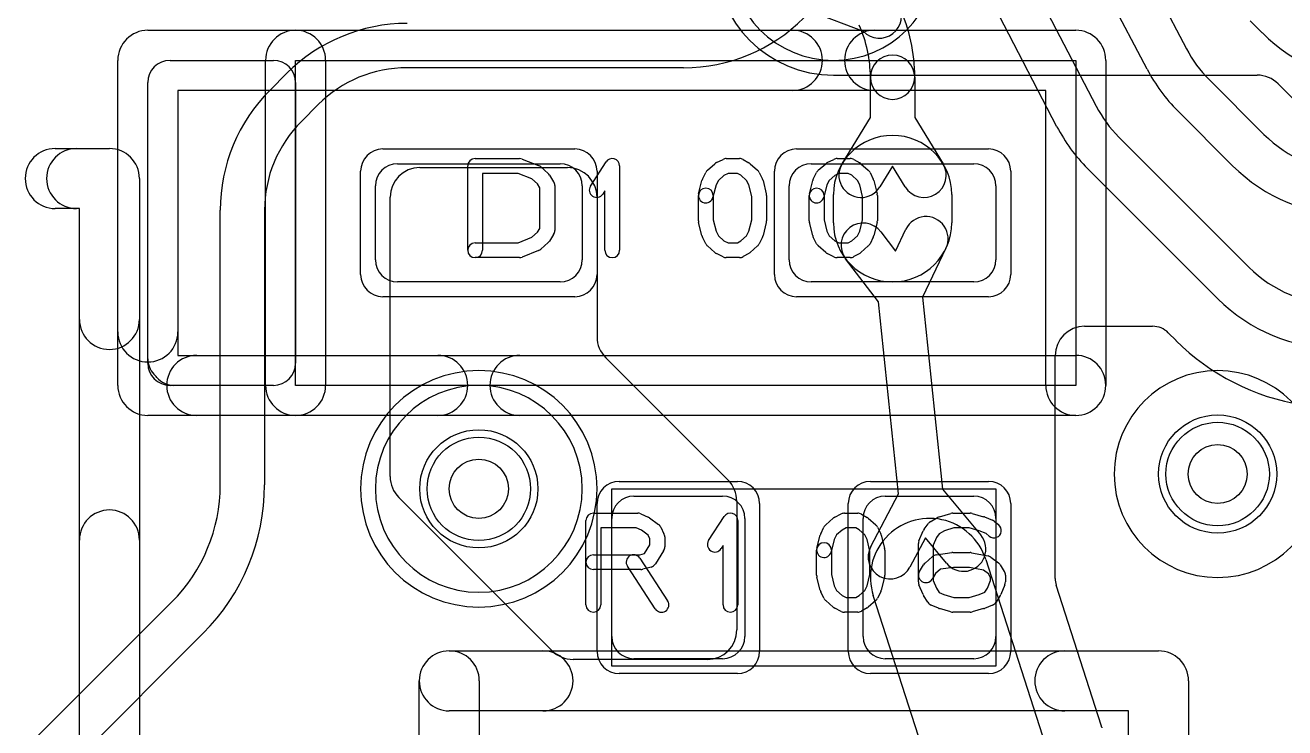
# Model space of a CAD drawing. Extents: x -0.8 to 20.5, y -0.5 to 20.
# Drawn here: x 3.365 to 7.627, y 4.491 to 6.869 of the extents above; entities that cross this region are included whole.
import ezdxf

# ---------------------------------------------------------------- set-up
doc = ezdxf.new("R2010")
doc.units = 0
for name, color, linetype in [('Hole', 1, 'CONTINUOUS'), ('L1', 3, 'CONTINUOUS'), ('L2', 3, 'CONTINUOUS'), ('L3', 3, 'CONTINUOUS'), ('L4', 3, 'CONTINUOUS'), ('MetalMask-A', 176, 'CONTINUOUS'), ('PartsArea-A', 111, 'CONTINUOUS'), ('PartsSilk-A', 221, 'CONTINUOUS'), ('Resist-A', 2, 'CONTINUOUS'), ('Resist-B', 2, 'CONTINUOUS'), ('Silk-A', 140, 'CONTINUOUS')]:
    doc.layers.add(name, color=color, linetype=linetype)

msp = doc.modelspace()

# ---------------------------------------------------------------- linework, layer by layer
at = {"layer": 'Hole'}
for centre in [(7.4, 5.35), (4.9, 5.3)]:
    msp.add_circle(centre, 0.1, dxfattribs=at)
at = {"layer": 'L1'}
for p, q in [((6.87473, 7.59393), (7.29463, 6.78908)), ((7.16164, 6.7197), (6.74174, 7.52455)), ((6.57293, 7.3954), (6.98931, 6.59466)), ((6.85623, 6.52546), (6.43985, 7.3262)), ((6.20165, 6.84737), (6.02892, 6.91306)), ((7.55122, 6.8427), (7.51029, 6.88363)), ((4.19342, 6.64948), (4.25051, 6.70659)), ((5.59289, 6.725), (4.65711, 6.725)), ((6.225, 6.55689), (6.225, 6.69289)), ((6.375, 6.69289), (6.375, 6.55689)), ((7.37091, 6.68515), (7.55658, 6.49948)), ((4.35658, 6.60052), (4.29948, 6.54341)), ((7.45051, 6.39341), (7.26484, 6.57908)), ((6.12928, 6.4), (6.225, 6.55689)), ((6.375, 6.55689), (6.47072, 6.4)), ((7.06586, 6.49022), (7.50659, 6.04948)), ((4.625, 6.4), (5.175, 6.4)), ((6.025, 6.4), (6.575, 6.4)), ((4.7, 6.38685), (5.2, 6.38685)), ((6.3, 6.39184), (6.25732, 6.32188)), ((6.34268, 6.32188), (6.3, 6.39184)), ((7.40052, 5.94342), (6.9598, 6.38415)), ((4.55, 6.075), (4.55, 6.325)), ((5.25, 6.325), (5.25, 6.075)), ((5.95, 6.075), (5.95, 6.325)), ((6.65, 6.325), (6.65, 6.075)), ((4.6, 5.34142), (4.6, 6.28685)), ((5.3, 6.28685), (5.3, 5.81407)), ((6.1, 6.2), (6.1, 6.29583)), ((6.5, 6.29583), (6.5, 6.2)), ((4.025, 5.31303), (4.025, 6.24289)), ((4.175, 6.24289), (4.175, 5.31303)), ((6.26024, 6.16968), (6.30995, 6.10452)), ((6.30995, 6.10452), (6.34515, 6.17852)), ((6.48061, 6.11408), (6.40165, 5.9481)), ((6.25245, 5.93257), (6.14098, 6.0787)), ((5.175, 6), (4.625, 6)), ((6.575, 6), (6.025, 6)), ((6.32007, 5.28339), (6.25245, 5.93257)), ((6.40165, 5.9481), (6.46927, 5.29895)), ((6.95, 5.85), (7.18004, 5.85)), ((7.23305, 5.82804), (7.25909, 5.802)), ((5.32929, 5.74336), (5.74336, 5.32929)), ((6.85, 4.99666), (6.85, 5.75)), ((6.46927, 5.29895), (6.59813, 5.14371)), ((5.14801, 4.75199), (4.62929, 5.27071)), ((5.425, 5.275), (5.725, 5.275)), ((5.77265, 5.25858), (5.77265, 4.8227)), ((6.22598, 5.10495), (6.32007, 5.28339)), ((6.275, 5.275), (6.575, 5.275)), ((5.35, 4.8), (5.35, 5.2)), ((5.8, 5.2), (5.8, 4.8)), ((6.2, 4.8), (6.2, 5.2)), ((6.65, 5.2), (6.65, 4.8)), ((6.41102, 5.13428), (6.35866, 5.03499)), ((6.48271, 5.04791), (6.41102, 5.13428)), ((6.61541, 5.0612), (6.81642, 4.43582)), ((7.00683, 4.49702), (6.8536, 4.97372)), ((3.38081, 4.43687), (3.86098, 4.91704)), ((6.43561, 4.31342), (6.23459, 4.9388)), ((3.96705, 4.81097), (3.48687, 4.3308)), ((5.67265, 4.7227), (5.21872, 4.7227)), ((5.725, 4.725), (5.425, 4.725)), ((6.575, 4.725), (6.275, 4.725))]:
    msp.add_line(p, q, dxfattribs=at)
for centre in [(7.4, 5.35), (4.9, 5.3)]:
    msp.add_circle(centre, 0.2, dxfattribs=at)
for centre, radius, start, end in [((6.25509, 6.9), 0.075, -135.43753, 31.02141), ((5.8, 6.6929), 0.575, -0.001, 24.46909), ((4.6571, 6.3), 0.575, 89.999, 135), ((5.59289, 7.3), 0.575, -90, -44.99929), ((5.8, 6.6929), 0.425, -0.00135, 24.46951), ((7.9561, 7.24758), 0.57258, -135, -90), ((7.67143, 6.98567), 0.425, -152.44736, -135), ((6.3, 6.69289), 0.075, 0, 180), ((4.6571, 6.3), 0.425, 89.99865, 135), ((6.3, 6.69289), 0.075, 180, -0.00115), ((7.67143, 6.98567), 0.575, -152.44784, -135), ((4.6, 6.24289), 0.575, 134.99929, 180), ((7.36638, 6.79074), 0.425, -152.52528, -135), ((4.6, 6.24289), 0.425, 135, 180), ((7.36638, 6.79074), 0.575, -152.52539, -134.99929), ((6.3, 6.29583), 0.2, 0, 180), ((7.8571, 6.8), 0.425, -135, -89.99865), ((4.625, 6.325), 0.075, 90, 180), ((5.175, 6.325), 0.075, 0, 90), ((6.025, 6.325), 0.075, 90, 180), ((6.1933, 6.36094), 0.075, 148.61172, -31.38727), ((6.4067, 6.36094), 0.075, -148.61172, 31.38727), ((6.575, 6.325), 0.075, 0, 90), ((7.8571, 6.8), 0.575, -135, -89.999), ((4.7, 6.28685), 0.1, 90, 180), ((5.2, 6.28685), 0.1, 0, 90), ((6.3, 6.2), 0.2, 180, 0), ((6.20061, 6.12419), 0.075, 37.33896, -142.66364), ((6.41288, 6.1463), 0.075, -25.44101, 154.55938), ((4.625, 6.075), 0.075, 180, -90), ((5.175, 6.075), 0.075, -90, 0), ((6.025, 6.075), 0.075, 180, -90), ((6.575, 6.075), 0.075, -90, 0), ((7.80711, 6.35), 0.425, -135.00081, -90), ((7.80711, 6.35), 0.575, -135.00071, -90), ((6.95, 5.75), 0.1, 90, 180), ((7.18004, 5.77503), 0.07497, 45, 90), ((5.4, 5.81407), 0.1, 180, -135), ((7.8071, 6.35), 0.775, -135.00052, -98.93884), ((4.7, 5.34142), 0.1, 180, -135), ((5.67265, 5.25858), 0.1, 0, 45), ((3.465, 5.31302), 0.56, -45, 0.00102), ((3.465, 5.31302), 0.71, -45, 0.00081), ((5.425, 5.2), 0.075, 90, 180), ((5.725, 5.2), 0.075, 0, 90), ((6.275, 5.2), 0.075, 90, 180), ((6.575, 5.2), 0.075, 0, 90), ((6.425, 5), 0.2, 17.81801, -162.18153), ((6.54042, 5.09581), 0.075, -140.30692, 39.69578), ((6.29232, 5.06997), 0.075, 152.19805, -27.8024), ((6.92497, 4.99666), 0.07497, 180, -162.18137), ((5.67265, 4.8227), 0.1, -90, 0), ((5.425, 4.8), 0.075, 180, -90), ((5.725, 4.8), 0.075, -90, 0), ((6.275, 4.8), 0.075, 180, -90), ((6.575, 4.8), 0.075, -90, 0), ((5.21872, 4.8227), 0.1, -135, -90), ((6.14938, 4.22345), 0.90003, 17.41688, 17.69532), ((7.07969, 4.51529), 0.07498, -162.58489, -161.28476)]:
    msp.add_arc(centre, radius, start, end, dxfattribs=at)
at = {"layer": 'L2'}
msp.add_circle((7.4, 5.35), 0.2, dxfattribs=at)
for centre, start, end in [((6.1, 7.1), 90, -90), ((6.1, 7.1), -90, 90), ((4.9, 5.3), 90, -90), ((4.9, 5.3), -90, 90)]:
    msp.add_arc(centre, 0.35004, start, end, dxfattribs=at)
at = {"layer": 'L3'}
msp.add_circle((4.9, 5.3), 0.2, dxfattribs=at)
for centre, start, end in [((6.1, 7.1), 90, -90), ((6.1, 7.1), -90, 90), ((7.4, 5.35), 90, -90), ((7.4, 5.35), -90, 90)]:
    msp.add_arc(centre, 0.35004, start, end, dxfattribs=at)
at = {"layer": 'L4'}
for p, q in [((6.09997, 6.69997), (7.53361, 6.69997)), ((7.60432, 6.67068), (7.99571, 6.27929))]:
    msp.add_line(p, q, dxfattribs=at)
for centre in [(7.4, 5.35), (4.9, 5.3)]:
    msp.add_circle(centre, 0.2, dxfattribs=at)
for centre, radius, start, end in [((6.09997, 7.09998), 0.40001, 180, -90), ((7.53361, 6.59997), 0.1, 45, 90), ((4.9, 5.3), 0.4, 90, -90), ((4.9, 5.3), 0.4, -90, 90)]:
    msp.add_arc(centre, radius, start, end, dxfattribs=at)
at = {"layer": 'MetalMask-A'}
for p, q in [((4.625, 6.4), (5.175, 6.4)), ((6.025, 6.4), (6.575, 6.4)), ((4.55, 6.075), (4.55, 6.325)), ((5.25, 6.325), (5.25, 6.075)), ((5.95, 6.075), (5.95, 6.325)), ((6.65, 6.325), (6.65, 6.075)), ((5.175, 6), (4.625, 6)), ((6.575, 6), (6.025, 6)), ((5.425, 5.275), (5.725, 5.275)), ((6.275, 5.275), (6.575, 5.275)), ((5.35, 4.8), (5.35, 5.2)), ((5.8, 5.2), (5.8, 4.8)), ((6.2, 4.8), (6.2, 5.2)), ((6.65, 5.2), (6.65, 4.8)), ((5.725, 4.725), (5.425, 4.725)), ((6.575, 4.725), (6.275, 4.725))]:
    msp.add_line(p, q, dxfattribs=at)
for centre, start, end in [((4.625, 6.325), 90, 180), ((5.175, 6.325), 0, 90), ((6.025, 6.325), 90, 180), ((6.575, 6.325), 0, 90), ((4.625, 6.075), 180, -90), ((5.175, 6.075), -90, 0), ((6.025, 6.075), 180, -90), ((6.575, 6.075), -90, 0), ((5.425, 5.2), 90, 180), ((5.725, 5.2), 0, 90), ((6.275, 5.2), 90, 180), ((6.575, 5.2), 0, 90), ((5.425, 4.8), 180, -90), ((5.725, 4.8), -90, 0), ((6.275, 4.8), 180, -90), ((6.575, 4.8), -90, 0)]:
    msp.add_arc(centre, 0.075, start, end, dxfattribs=at)
at = {"layer": 'PartsArea-A'}
for p, q in [((4.28, 5.65), (4.28, 6.75)), ((4.28, 6.75), (6.92, 6.75)), ((6.92, 6.75), (6.92, 5.65)), ((6.92, 5.65), (4.28, 5.65)), ((5.35, 4.7), (5.35, 5.3)), ((5.35, 5.3), (6.65, 5.3)), ((6.65, 5.3), (6.65, 4.7)), ((6.65, 4.7), (5.35, 4.7))]:
    msp.add_line(p, q, dxfattribs=at)
at = {"layer": 'PartsSilk-A'}
for p, q in [((3.78, 6.8516), (6.92, 6.8516)), ((3.6784, 5.65), (3.6784, 6.75)), ((3.855, 6.75), (4.205, 6.75)), ((4.1784, 5.65), (4.1784, 6.75)), ((4.3816, 6.75), (4.3816, 5.65)), ((7.0216, 6.75), (7.0216, 5.65)), ((3.78, 5.725), (3.78, 6.675)), ((4.28, 6.675), (4.28, 5.725)), ((6.8184, 6.6484), (3.8816, 6.6484)), ((3.8816, 6.6484), (3.8816, 5.7516)), ((6.8184, 5.65), (6.8184, 6.6484)), ((3.4666, 6.4516), (3.65, 6.4516)), ((4.8875, 6.41759), (5.0375, 6.41759)), ((5.04678, 6.4158), (5.10234, 6.39358)), ((5.27763, 6.3247), (5.33041, 6.40618)), ((5.67367, 6.37795), (5.69867, 6.40017)), ((5.7041, 6.40384), (5.72632, 6.41495)), ((5.7375, 6.41759), (5.78194, 6.41759)), ((5.79434, 6.4143), (5.81379, 6.40319)), ((5.818, 6.40017), (5.843, 6.37795)), ((6.04867, 6.37795), (6.07367, 6.40017)), ((6.0791, 6.40384), (6.10132, 6.41495)), ((6.1125, 6.41759), (6.15694, 6.41759)), ((6.16934, 6.4143), (6.18879, 6.40319)), ((6.193, 6.40017), (6.218, 6.37795)), ((4.8625, 6.10741), (4.8625, 6.39259)), ((5.03269, 6.36759), (4.9125, 6.36759)), ((4.9125, 6.36759), (4.9125, 6.10741)), ((5.07972, 6.34878), (5.03269, 6.36759)), ((5.10967, 6.38906), (5.13467, 6.36684)), ((5.13926, 6.36139), (5.15314, 6.33917)), ((5.37639, 6.39259), (5.37639, 6.10741)), ((5.65681, 6.34822), (5.66792, 6.37044)), ((5.72942, 6.3606), (5.71049, 6.34377)), ((5.7434, 6.36759), (5.72942, 6.3606)), ((5.7753, 6.36759), (5.7434, 6.36759)), ((5.78673, 6.36106), (5.7753, 6.36759)), ((5.80618, 6.34377), (5.78673, 6.36106)), ((5.84875, 6.37044), (5.85986, 6.34822)), ((6.03181, 6.34822), (6.04292, 6.37044)), ((6.10442, 6.3606), (6.08549, 6.34377)), ((6.1184, 6.36759), (6.10442, 6.3606)), ((6.1503, 6.36759), (6.1184, 6.36759)), ((6.16173, 6.36106), (6.1503, 6.36759)), ((6.18118, 6.34377), (6.16173, 6.36106)), ((6.22375, 6.37044), (6.23486, 6.34822)), ((3.7516, 6.35), (3.7516, 2.05)), ((5.09876, 6.33185), (5.07972, 6.34878)), ((5.10694, 6.31876), (5.09876, 6.33185)), ((5.10694, 6.18124), (5.10694, 6.31876)), ((5.15694, 6.32593), (5.15694, 6.17407)), ((5.64381, 6.29865), (5.65492, 6.3431)), ((5.70276, 6.32831), (5.69231, 6.28653)), ((5.71049, 6.34377), (5.70276, 6.32831)), ((5.81391, 6.32831), (5.80618, 6.34377)), ((5.82361, 6.28951), (5.81391, 6.32831)), ((5.86175, 6.3431), (5.87286, 6.29865)), ((6.01881, 6.29865), (6.02992, 6.3431)), ((6.07776, 6.32831), (6.06731, 6.28653)), ((6.08549, 6.34377), (6.07776, 6.32831)), ((6.18891, 6.32831), (6.18118, 6.34377)), ((6.19861, 6.28951), (6.18891, 6.32831)), ((6.23675, 6.3431), (6.24786, 6.29865)), ((5.32639, 6.30801), (5.31959, 6.29752)), ((5.32639, 6.10741), (5.32639, 6.30801)), ((5.64306, 6.20741), (5.64306, 6.29259)), ((5.69306, 6.29259), (5.69306, 6.21049)), ((5.82361, 6.21049), (5.82361, 6.28951)), ((5.87361, 6.29259), (5.87361, 6.20741)), ((6.01806, 6.20741), (6.01806, 6.29259)), ((6.06806, 6.29259), (6.06806, 6.21049)), ((6.19861, 6.21049), (6.19861, 6.28951)), ((6.24861, 6.29259), (6.24861, 6.20741)), ((3.5484, 6.2484), (3.4666, 6.2484)), ((3.5484, 2.05), (3.5484, 6.2484)), ((5.09876, 6.16815), (5.10694, 6.18124)), ((5.65492, 6.1569), (5.64381, 6.20135)), ((5.69306, 6.21049), (5.70276, 6.17169)), ((5.81391, 6.17169), (5.82361, 6.21049)), ((5.87286, 6.20135), (5.86175, 6.1569)), ((6.02992, 6.1569), (6.01881, 6.20135)), ((6.06806, 6.21049), (6.07776, 6.17169)), ((6.18891, 6.17169), (6.19861, 6.21049)), ((6.24786, 6.20135), (6.23675, 6.1569)), ((5.03269, 6.13241), (5.07972, 6.15122)), ((5.07972, 6.15122), (5.09876, 6.16815)), ((5.15314, 6.16083), (5.13926, 6.13861)), ((5.66792, 6.12956), (5.65681, 6.15178)), ((5.70276, 6.17169), (5.71049, 6.15623)), ((5.71049, 6.15623), (5.72942, 6.1394)), ((5.72942, 6.1394), (5.7434, 6.13241)), ((5.7753, 6.13241), (5.78673, 6.13894)), ((5.78673, 6.13894), (5.80618, 6.15623)), ((5.80618, 6.15623), (5.81391, 6.17169)), ((5.85986, 6.15178), (5.84875, 6.12956)), ((6.04292, 6.12956), (6.03181, 6.15178)), ((6.07776, 6.17169), (6.08549, 6.15623)), ((6.08549, 6.15623), (6.10442, 6.1394)), ((6.10442, 6.1394), (6.1184, 6.13241)), ((6.1503, 6.13241), (6.16173, 6.13894)), ((6.16173, 6.13894), (6.18118, 6.15623)), ((6.18118, 6.15623), (6.18891, 6.17169)), ((6.23486, 6.15178), (6.22375, 6.12956)), ((4.8875, 6.13241), (5.03269, 6.13241)), ((5.10234, 6.10642), (5.04678, 6.0842)), ((5.13467, 6.13316), (5.10967, 6.11094)), ((5.69867, 6.09983), (5.67367, 6.12205)), ((5.72632, 6.08505), (5.7041, 6.09616)), ((5.7434, 6.13241), (5.7753, 6.13241)), ((5.81379, 6.09681), (5.79434, 6.0857)), ((5.843, 6.12205), (5.818, 6.09983)), ((6.07367, 6.09983), (6.04867, 6.12205)), ((6.10132, 6.08505), (6.0791, 6.09616)), ((6.1184, 6.13241), (6.1503, 6.13241)), ((6.18879, 6.09681), (6.16934, 6.0857)), ((6.218, 6.12205), (6.193, 6.09983)), ((5.0375, 6.08241), (4.8875, 6.08241)), ((5.78194, 6.08241), (5.7375, 6.08241)), ((6.15694, 6.08241), (6.1125, 6.08241)), ((3.8816, 5.7516), (6.92, 5.7516)), ((4.205, 5.65), (3.855, 5.65)), ((6.92, 5.5484), (3.78, 5.5484)), ((5.2875, 5.21759), (5.4375, 5.21759)), ((5.44765, 5.21544), (5.47265, 5.20433)), ((5.4772, 5.2017), (5.50776, 5.17948)), ((5.67763, 5.1247), (5.73041, 5.20618)), ((6.07367, 5.17795), (6.09867, 5.20017)), ((6.1041, 5.20384), (6.12632, 5.21495)), ((6.1375, 5.21759), (6.18194, 5.21759)), ((6.19434, 5.2143), (6.21379, 5.20319)), ((6.218, 5.20017), (6.243, 5.17795)), ((6.42754, 5.18818), (6.45254, 5.20299)), ((6.45841, 5.20552), (6.4973, 5.21663)), ((6.50417, 5.21759), (6.5625, 5.21759)), ((6.56937, 5.21663), (6.60826, 5.20552)), ((6.61067, 5.20469), (6.63845, 5.19358)), ((5.2625, 4.90741), (5.2625, 5.19259)), ((5.4322, 5.16759), (5.3125, 5.16759)), ((5.3125, 5.16759), (5.3125, 4.90741)), ((5.44993, 5.15971), (5.4322, 5.16759)), ((5.47343, 5.14263), (5.44993, 5.15971)), ((5.51542, 5.17044), (5.52653, 5.14822)), ((5.77639, 5.19259), (5.77639, 4.90741)), ((6.05681, 5.14822), (6.06792, 5.17044)), ((6.12942, 5.1606), (6.11049, 5.14377)), ((6.1434, 5.16759), (6.12942, 5.1606)), ((6.1753, 5.16759), (6.1434, 5.16759)), ((6.18673, 5.16106), (6.1753, 5.16759)), ((6.20618, 5.14377), (6.18673, 5.16106)), ((6.24875, 5.17044), (6.25986, 5.14822)), ((6.38942, 5.12442), (6.40331, 5.15776)), ((6.40639, 5.16315), (6.42028, 5.18167)), ((6.47525, 5.15833), (6.4573, 5.14769)), ((6.50767, 5.16759), (6.47525, 5.15833)), ((6.559, 5.16759), (6.50767, 5.16759)), ((6.59329, 5.15779), (6.559, 5.16759)), ((6.61645, 5.14853), (6.59329, 5.15779)), ((6.64479, 5.18989), (6.65868, 5.17878)), ((5.47917, 5.13114), (5.47343, 5.14263)), ((5.47917, 5.11087), (5.47917, 5.13114)), ((5.52917, 5.13704), (5.52917, 5.1037)), ((6.04381, 5.09865), (6.05492, 5.1431)), ((6.10276, 5.12831), (6.09231, 5.08653)), ((6.11049, 5.14377), (6.10276, 5.12831)), ((6.21391, 5.12831), (6.20618, 5.14377)), ((6.22361, 5.08951), (6.21391, 5.12831)), ((6.26175, 5.1431), (6.27286, 5.09865)), ((6.3875, 4.98519), (6.3875, 5.11481)), ((6.44827, 5.13565), (6.4375, 5.10981)), ((6.4573, 5.14769), (6.44827, 5.13565)), ((6.62744, 5.13974), (6.61645, 5.14853)), ((5.2875, 5.07685), (5.44533, 5.07685)), ((5.44533, 5.07685), (5.46042, 5.08087)), ((5.46042, 5.08087), (5.47917, 5.11087)), ((5.52537, 5.09045), (5.49759, 5.04601)), ((5.72639, 5.10801), (5.71959, 5.09752)), ((5.72639, 4.90741), (5.72639, 5.10801)), ((6.04306, 5.00741), (6.04306, 5.09259)), ((6.09306, 5.09259), (6.09306, 5.01049)), ((6.22361, 5.01049), (6.22361, 5.08951)), ((6.27361, 5.09259), (6.27361, 5.00741)), ((6.4375, 5.10981), (6.4375, 4.99019)), ((6.44791, 5.07661), (6.50069, 5.08402)), ((6.50417, 5.08426), (6.5625, 5.08426)), ((6.5674, 5.08377), (6.62296, 5.07266)), ((5.49714, 4.89373), (5.40269, 5.03817)), ((5.44453, 5.06553), (5.53898, 4.92109)), ((5.48283, 5.0351), (5.45505, 5.02769)), ((6.3913, 5.02066), (6.40519, 5.04288)), ((6.40978, 5.04832), (6.43478, 5.07054)), ((6.50592, 5.03426), (6.46235, 5.02814)), ((6.56002, 5.03426), (6.50592, 5.03426)), ((6.60767, 5.02473), (6.56002, 5.03426)), ((6.63294, 5.06824), (6.65794, 5.04972)), ((6.66426, 5.04287), (6.67814, 5.02065)), ((5.44861, 5.02685), (5.2875, 5.02685)), ((6.05492, 4.9569), (6.04381, 5.00135)), ((6.09306, 5.01049), (6.10276, 4.97169)), ((6.21391, 4.97169), (6.22361, 5.01049)), ((6.27286, 5.00135), (6.26175, 4.9569)), ((6.44568, 5.01333), (6.4337, 4.99416)), ((6.4375, 4.99019), (6.44868, 4.96336)), ((6.46235, 5.02814), (6.44568, 5.01333)), ((6.62437, 5.01236), (6.60767, 5.02473)), ((6.62077, 4.96336), (6.63194, 4.99019)), ((6.63194, 5.00024), (6.62437, 5.01236)), ((6.63194, 4.99019), (6.63194, 5.00024)), ((6.68194, 5.00741), (6.68194, 4.98519)), ((6.06792, 4.92956), (6.05681, 4.95178)), ((6.10276, 4.97169), (6.11049, 4.95623)), ((6.11049, 4.95623), (6.12942, 4.9394)), ((6.18673, 4.93894), (6.20618, 4.95623)), ((6.20618, 4.95623), (6.21391, 4.97169)), ((6.25986, 4.95178), (6.24875, 4.92956)), ((6.40331, 4.94224), (6.38942, 4.97558)), ((6.44868, 4.96336), (6.45742, 4.94937)), ((6.45742, 4.94937), (6.47383, 4.94208)), ((6.59329, 4.94221), (6.6123, 4.94981)), ((6.6123, 4.94981), (6.62077, 4.96336)), ((6.68002, 4.97558), (6.66614, 4.94224)), ((6.09867, 4.89983), (6.07367, 4.92205)), ((6.12942, 4.9394), (6.1434, 4.93241)), ((6.1434, 4.93241), (6.1753, 4.93241)), ((6.1753, 4.93241), (6.18673, 4.93894)), ((6.243, 4.92205), (6.218, 4.89983)), ((6.41908, 4.91638), (6.40519, 4.9386)), ((6.45513, 4.89567), (6.43013, 4.90678)), ((6.47383, 4.94208), (6.50767, 4.93241)), ((6.50767, 4.93241), (6.559, 4.93241)), ((6.559, 4.93241), (6.59329, 4.94221)), ((6.63845, 4.90642), (6.61067, 4.89531)), ((6.66426, 4.9386), (6.65037, 4.91638)), ((6.12632, 4.88505), (6.1041, 4.89616)), ((6.18194, 4.88241), (6.1375, 4.88241)), ((6.21379, 4.89681), (6.19434, 4.8857)), ((6.4973, 4.88337), (6.45841, 4.89448)), ((6.5625, 4.88241), (6.50417, 4.88241)), ((6.60826, 4.89448), (6.56937, 4.88337)), ((4.8, 4.7516), (7.2, 4.7516)), ((4.6984, 1.15), (4.6984, 4.65)), ((4.9016, 4.65), (4.9016, 1.2516)), ((7.3016, 4.65), (7.3016, 1.15)), ((7.0984, 4.5484), (4.8, 4.5484)), ((7.0984, 1.2516), (7.0984, 4.5484))]:
    msp.add_line(p, q, dxfattribs=at)
for centre, radius, start, end in [((3.78, 6.75), 0.1016, 90, 180), ((4.28, 6.75), 0.1016, 0, 180), ((6.92, 6.75), 0.1016, 0, 90), ((3.855, 6.675), 0.075, 90, 180), ((4.205, 6.675), 0.075, 0, 90), ((3.4666, 6.35), 0.1016, 90, -90), ((3.65, 6.35), 0.1016, 0, 90), ((4.8875, 6.39259), 0.025, 90, 180), ((5.0375, 6.39259), 0.025, 68.2071, 90), ((5.09306, 6.37037), 0.025, 48.37217, 68.20215), ((5.35139, 6.39259), 0.025, 0, 147.06619), ((5.71528, 6.38148), 0.025, 116.56505, 131.62783), ((5.7375, 6.39259), 0.025, 90, 116.56505), ((5.78194, 6.39259), 0.025, 60.26649, 90), ((5.80139, 6.38148), 0.025, 48.37217, 60.26649), ((6.09028, 6.38148), 0.025, 116.56505, 131.62783), ((6.1125, 6.39259), 0.025, 90, 116.56505), ((6.15694, 6.39259), 0.025, 60.26649, 90), ((6.17639, 6.38148), 0.025, 48.37217, 60.26649), ((5.11806, 6.34815), 0.025, 31.98594, 48.36931), ((5.69028, 6.35926), 0.025, 131.62783, 153.43495), ((5.82639, 6.35926), 0.025, 26.56505, 48.37217), ((6.06528, 6.35926), 0.025, 131.62783, 153.43495), ((6.20139, 6.35926), 0.025, 26.56505, 48.37217), ((5.13194, 6.32593), 0.025, 0, 31.99147), ((5.29861, 6.31111), 0.025, 147.06646, -32.93381), ((5.66806, 6.29259), 0.025, 0, 180), ((5.67917, 6.33704), 0.025, 153.43495, 165.96932), ((5.8375, 6.33704), 0.025, 14.03068, 26.56505), ((6.04306, 6.29259), 0.025, 0, 180), ((6.05417, 6.33704), 0.025, 153.43495, 165.96932), ((6.2125, 6.33704), 0.025, 14.03068, 26.56505), ((5.66806, 6.29259), 0.025, 165.96932, -14.03321), ((5.84861, 6.29259), 0.025, 0, 14.03068), ((6.04306, 6.29259), 0.025, 165.96932, -14.03321), ((6.22361, 6.29259), 0.025, 0, 14.03068), ((5.66806, 6.20741), 0.025, 180, -165.96932), ((5.84861, 6.20741), 0.025, -14.03068, 0), ((6.04306, 6.20741), 0.025, 180, -165.96932), ((6.22361, 6.20741), 0.025, -14.03068, 0), ((5.11806, 6.15185), 0.025, -48.37217, -31.99147), ((5.13194, 6.17407), 0.025, -31.98594, 0), ((5.67917, 6.16296), 0.025, -165.96932, -153.43495), ((5.8375, 6.16296), 0.025, -26.56505, -14.03068), ((6.05417, 6.16296), 0.025, -165.96932, -153.43495), ((6.2125, 6.16296), 0.025, -26.56505, -14.03068), ((4.8875, 6.10741), 0.025, 90, -90), ((4.8875, 6.10741), 0.025, 180, 0), ((5.09306, 6.12963), 0.025, -68.2071, -48.36931), ((5.35139, 6.10741), 0.025, 180, 0), ((5.69028, 6.14074), 0.025, -153.43495, -131.62783), ((5.71528, 6.11852), 0.025, -131.62783, -116.56505), ((5.80139, 6.11852), 0.025, -60.26649, -48.37217), ((5.82639, 6.14074), 0.025, -48.37217, -26.56505), ((6.06528, 6.14074), 0.025, -153.43495, -131.62783), ((6.09028, 6.11852), 0.025, -131.62783, -116.56505), ((6.17639, 6.11852), 0.025, -60.26649, -48.37217), ((6.20139, 6.14074), 0.025, -48.37217, -26.56505), ((5.0375, 6.10741), 0.025, -90, -68.20215), ((5.7375, 6.10741), 0.025, -116.56505, -90), ((5.78194, 6.10741), 0.025, -90, -60.26649), ((6.1125, 6.10741), 0.025, -116.56505, -90), ((6.15694, 6.10741), 0.025, -90, -60.26649), ((3.855, 5.725), 0.075, 180, -90), ((4.205, 5.725), 0.075, -90, 0), ((6.92, 5.65), 0.1016, -90, 90), ((3.78, 5.65), 0.1016, 180, -90), ((4.28, 5.65), 0.1016, 180, 0), ((6.92, 5.65), 0.1016, 180, 0), ((5.2875, 5.19259), 0.025, 90, 180), ((5.4375, 5.19259), 0.025, 66.04914, 90), ((5.4625, 5.18148), 0.025, 53.98274, 66.03964), ((5.75139, 5.19259), 0.025, 0, 147.06619), ((6.11528, 5.18148), 0.025, 116.56505, 131.62783), ((6.1375, 5.19259), 0.025, 90, 116.56505), ((6.18194, 5.19259), 0.025, 60.26649, 90), ((6.20139, 5.18148), 0.025, 48.37217, 60.26649), ((6.46528, 5.18148), 0.025, 105.94854, 120.63752), ((6.50417, 5.19259), 0.025, 90, 105.94854), ((6.5625, 5.19259), 0.025, 74.05146, 90), ((6.60139, 5.18148), 0.025, 68.2071, 74.05146), ((5.49306, 5.15926), 0.025, 26.56505, 53.97932), ((6.09028, 5.15926), 0.025, 131.62783, 153.43495), ((6.22639, 5.15926), 0.025, 26.56505, 48.37217), ((6.42639, 5.14815), 0.025, 143.1301, 157.39424), ((6.44028, 5.16667), 0.025, 120.63752, 143.1301), ((6.64306, 5.15926), 0.025, -128.66697, 51.34522), ((6.62917, 5.17037), 0.025, 51.33303, 68.2071), ((5.50417, 5.13704), 0.025, 0, 26.56505), ((5.69861, 5.11111), 0.025, 147.06646, -32.93381), ((6.06806, 5.09259), 0.025, 0, 180), ((6.07917, 5.13704), 0.025, 153.43495, 165.96932), ((6.2375, 5.13704), 0.025, 14.03068, 26.56505), ((6.4125, 5.11481), 0.025, 157.39424, 180), ((5.2875, 5.05185), 0.025, 90, -90), ((5.42361, 5.05185), 0.025, 33.18146, -146.81914), ((5.50417, 5.1037), 0.025, -32.00538, 0), ((6.06806, 5.09259), 0.025, 165.96932, -14.03321), ((6.24861, 5.09259), 0.025, 0, 14.03068), ((6.45139, 5.05185), 0.025, 98.00047, 131.62783), ((6.50417, 5.05926), 0.025, 90, 98.00047), ((6.5625, 5.05926), 0.025, 78.69456, 90), ((6.61806, 5.04815), 0.025, 53.47387, 78.69456), ((5.47639, 5.05926), 0.025, -75.07449, -32.01002), ((6.42639, 5.02963), 0.025, 131.62783, 147.99462), ((6.64306, 5.02963), 0.025, 31.98594, 53.47387), ((5.44861, 5.05185), 0.025, -90, -75.06473), ((6.06806, 5.00741), 0.025, 180, -165.96932), ((6.24861, 5.00741), 0.025, -14.03068, 0), ((6.4125, 5.00741), 0.025, 147.99462, -32.01002), ((6.65694, 5.00741), 0.025, 0, 31.98594), ((6.07917, 4.96296), 0.025, -165.96932, -153.43495), ((6.2375, 4.96296), 0.025, -26.56505, -14.03068), ((6.4125, 4.98519), 0.025, 180, -157.39424), ((6.65694, 4.98519), 0.025, -22.60576, 0), ((5.2875, 4.90741), 0.025, 180, 0), ((5.51806, 4.90741), 0.025, -146.81854, 33.18086), ((5.75139, 4.90741), 0.025, 180, 0), ((6.09028, 4.94074), 0.025, -153.43495, -131.62783), ((6.22639, 4.94074), 0.025, -48.37217, -26.56505), ((6.42639, 4.95185), 0.025, -157.39424, -147.99462), ((6.44028, 4.92963), 0.025, -147.99462, -113.95086), ((6.62917, 4.92963), 0.025, -68.2071, -32.00538), ((6.64306, 4.95185), 0.025, -32.00538, -22.60576), ((6.11528, 4.91852), 0.025, -131.62783, -116.56505), ((6.1375, 4.90741), 0.025, -116.56505, -90), ((6.18194, 4.90741), 0.025, -90, -60.26649), ((6.20139, 4.91852), 0.025, -60.26649, -48.37217), ((6.46528, 4.91852), 0.025, -113.95086, -105.94854), ((6.50417, 4.90741), 0.025, -105.94854, -90), ((6.5625, 4.90741), 0.025, -90, -74.05146), ((6.60139, 4.91852), 0.025, -74.05146, -68.2071), ((4.8, 4.65), 0.1016, 90, -90), ((4.8, 4.65), 0.1016, 0, 180), ((7.2, 4.65), 0.1016, 0, 90)]:
    msp.add_arc(centre, radius, start, end, dxfattribs=at)
at = {"layer": 'Resist-A'}
for p, q in [((4.575, 6.45), (5.225, 6.45)), ((5.975, 6.45), (6.625, 6.45)), ((4.5, 6.025), (4.5, 6.375)), ((5.3, 6.375), (5.3, 6.025)), ((5.9, 6.025), (5.9, 6.375)), ((6.7, 6.375), (6.7, 6.025)), ((5.225, 5.95), (4.575, 5.95)), ((6.625, 5.95), (5.975, 5.95)), ((5.375, 5.325), (5.775, 5.325)), ((6.225, 5.325), (6.625, 5.325)), ((5.3, 4.75), (5.3, 5.25)), ((5.85, 5.25), (5.85, 4.75)), ((6.15, 4.75), (6.15, 5.25)), ((6.7, 5.25), (6.7, 4.75)), ((5.775, 4.675), (5.375, 4.675)), ((6.625, 4.675), (6.225, 4.675))]:
    msp.add_line(p, q, dxfattribs=at)
for centre in [(7.4, 5.35), (4.9, 5.3)]:
    msp.add_circle(centre, 0.175, dxfattribs=at)
for centre, start, end in [((4.575, 6.375), 90, 180), ((5.225, 6.375), 0, 90), ((5.975, 6.375), 90, 180), ((6.625, 6.375), 0, 90), ((4.575, 6.025), 180, -90), ((5.225, 6.025), -90, 0), ((5.975, 6.025), 180, -90), ((6.625, 6.025), -90, 0), ((5.375, 5.25), 90, 180), ((5.775, 5.25), 0, 90), ((6.225, 5.25), 90, 180), ((6.625, 5.25), 0, 90), ((5.375, 4.75), 180, -90), ((5.775, 4.75), -90, 0), ((6.225, 4.75), 180, -90), ((6.625, 4.75), -90, 0)]:
    msp.add_arc(centre, 0.075, start, end, dxfattribs=at)
at = {"layer": 'Resist-B'}
for centre in [(7.4, 5.35), (4.9, 5.3)]:
    msp.add_circle(centre, 0.175, dxfattribs=at)
at = {"layer": 'Silk-A'}
for p, q in [((3.78, 6.8516), (5.96098, 6.8516)), ((6.23902, 6.8516), (6.92, 6.8516)), ((3.6784, 5.8308), (3.6784, 6.75)), ((3.855, 6.75), (4.205, 6.75)), ((4.1784, 5.65), (4.1784, 6.75)), ((4.3816, 6.75), (4.3816, 5.65)), ((7.0216, 6.75), (7.0216, 5.65)), ((3.78, 5.73974), (3.78, 6.675)), ((4.28, 6.675), (4.28, 5.725)), ((5.96098, 6.6484), (3.8816, 6.6484)), ((3.8816, 6.6484), (3.8816, 5.8308)), ((6.8184, 6.6484), (6.23902, 6.6484)), ((6.8184, 5.65), (6.8184, 6.6484)), ((3.53902, 6.4516), (3.65, 6.4516)), ((3.7516, 6.35), (3.7516, 5.87327)), ((3.5484, 6.2484), (3.53902, 6.2484)), ((3.5484, 5.87327), (3.5484, 6.2484)), ((3.94544, 5.7516), (4.76098, 5.7516)), ((5.03902, 5.7516), (6.92, 5.7516)), ((4.205, 5.65), (3.8681, 5.65)), ((4.76098, 5.5484), (3.94544, 5.5484)), ((6.92, 5.5484), (5.03902, 5.5484)), ((3.5484, 2.05), (3.5484, 5.12673)), ((3.7516, 5.12673), (3.7516, 2.05)), ((4.8, 4.7516), (5.11711, 4.7516)), ((6.88289, 4.7516), (7.2, 4.7516)), ((4.6984, 1.37327), (4.6984, 4.65)), ((4.9016, 4.65), (4.9016, 1.37327)), ((7.3016, 4.65), (7.3016, 3.36308)), ((5.11711, 4.5484), (4.8, 4.5484)), ((7.0984, 4.5484), (6.88289, 4.5484)), ((7.0984, 3.36308), (7.0984, 4.5484))]:
    msp.add_line(p, q, dxfattribs=at)
for centre, radius, start, end in [((3.78, 6.75), 0.1016, 90, 180), ((4.28, 6.75), 0.1016, 0, 180), ((5.96098, 6.75), 0.1016, -90, 90), ((6.23902, 6.75), 0.1016, 90, -90), ((6.92, 6.75), 0.1016, 0, 90), ((3.855, 6.675), 0.075, 90, 180), ((4.205, 6.675), 0.075, 0, 90), ((3.53902, 6.35), 0.1016, 90, -90), ((3.65, 6.35), 0.1016, 0, 90), ((3.65, 5.87327), 0.1016, 180, 0), ((3.78, 5.8308), 0.1016, 180, 0), ((3.855, 5.73974), 0.075, 180, -136.76679), ((3.94544, 5.65), 0.1016, 90, -90), ((4.205, 5.725), 0.075, -90, 0), ((4.76098, 5.65), 0.1016, -90, 90), ((5.03902, 5.65), 0.1016, 90, -90), ((6.92, 5.65), 0.1016, -90, 90), ((3.6, 5.5), 0.275, 40.00378, 43.23333), ((3.8681, 5.725), 0.075, -139.99197, -90), ((4.28, 5.65), 0.1016, 180, 0), ((6.92, 5.65), 0.1016, 180, 0), ((3.65, 5.12673), 0.1016, 0, 180), ((4.8, 4.65), 0.1016, 90, -90), ((4.8, 4.65), 0.1016, 0, 180), ((5.11711, 4.65), 0.1016, -90, 90), ((6.88289, 4.65), 0.1016, 90, -90), ((7.2, 4.65), 0.1016, 0, 90)]:
    msp.add_arc(centre, radius, start, end, dxfattribs=at)

doc.saveas('drawing.dxf')
